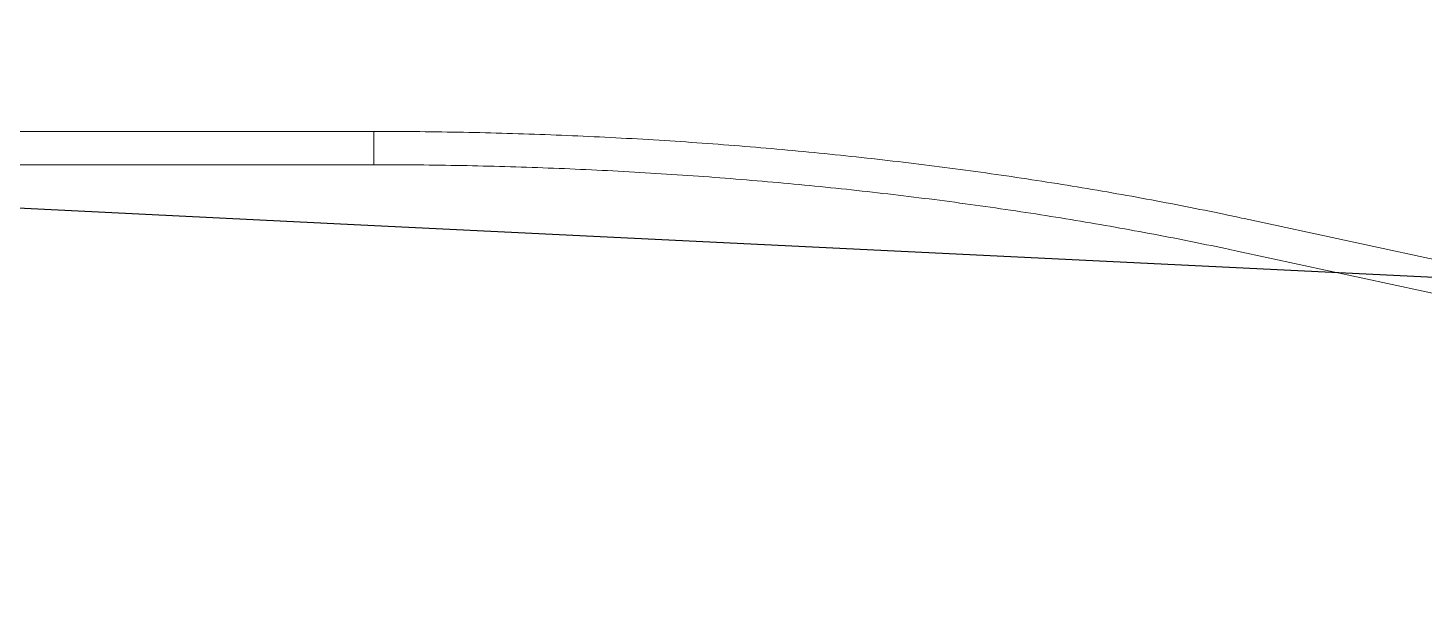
# Model space of a CAD drawing. Header units: millimetres. Extents: x 1587714 to 3094800, y -694377 to -413614.
# Drawn here: x 2354954 to 2355356.7, y -549566.1 to -549399.6 of the extents above; entities that cross this region are included whole.
import ezdxf

# ---------------------------------------------------------------- set-up
doc = ezdxf.new("R2010")
doc.units = ezdxf.units.MM

# ---------------------------------------------------------------- blocks, each defined once
blk = doc.blocks.new('poste RT1 vista lateral')
at = {"color": 7, "linetype": 'Continuous', "lineweight": 15}
for p, q in [((589.7199, 9316.1175), (22.8414, 9316.1175)), ((42.9239, 9306.5169), (589.7199, 9306.5169)), ((1019.5044, 9252.4362), (840.7318, 9290.9884)), ((838.708, 9281.6041), (1017.0414, 9243.1464))]:
    blk.add_line(p, q, dxfattribs=at)
at = {"color": 8, "linetype": 'Continuous', "lineweight": 15}
blk.add_line((589.7199, 9316.1175), (589.7199, 9306.5169), dxfattribs=at)
at = {"color": 7, "linetype": 'Continuous', "lineweight": 15}
for points, knots in [([(840.7317, 9290.9882), (838.8083, 9291.3992), (833.2287, 9292.5915), (823.875, 9294.4859), (812.6281, 9296.6344), (801.2408, 9298.6767), (789.7222, 9300.6096), (778.0792, 9302.4346), (766.319, 9304.1481), (754.449, 9305.7518), (742.4765, 9307.2422), (730.4089, 9308.6205), (718.2539, 9309.8855), (706.0187, 9311.0346), (693.7111, 9312.0682), (681.339, 9312.9873), (668.9096, 9313.7879), (656.4311, 9314.473), (643.911, 9315.0403), (631.3572, 9315.4907), (618.7774, 9315.8227), (606.1796, 9316.0355), (596.4905, 9316.1111), (591.0036, 9316.1163), (589.7199, 9316.1175)], [0, 0, 0, 0, 0.02527099, 0.07330786, 0.12133987, 0.16936741, 0.21738912, 0.26540726, 0.31342027, 0.36143039, 0.40943657, 0.45743966, 0.5054403, 0.55343781, 0.60143316, 0.64942664, 0.69741796, 0.74540813, 0.79339686, 0.84138462, 0.88937134, 0.93735763, 0.9853434, 1, 1, 1, 1]), ([(589.7199, 9306.5169), (591.9166, 9306.5136), (598.2883, 9306.5041), (608.8328, 9306.3994), (621.343, 9306.1618), (633.833, 9305.8059), (646.2948, 9305.3327), (658.7203, 9304.7434), (671.1017, 9304.0377), (683.431, 9303.2154), (695.7002, 9302.2778), (707.9016, 9301.226), (720.0272, 9300.0594), (732.0693, 9298.7794), (744.0202, 9297.387), (755.8721, 9295.8825), (767.6177, 9294.2695), (779.249, 9292.5444), (790.759, 9290.7124), (802.1399, 9288.7733), (813.3849, 9286.7288), (824.4849, 9284.5781), (832.8985, 9282.8499), (837.6098, 9281.8396), (838.708, 9281.6041)], [0, 0, 0, 0, 0.025267062, 0.073290167, 0.12131375, 0.16933696, 0.217359425, 0.265381043, 0.313401308, 0.361420331, 0.409437931, 0.45745331, 0.505466659, 0.553477629, 0.601486022, 0.649491229, 0.697492942, 0.74549149, 0.793486048, 0.841476349, 0.889461614, 0.937442487, 0.985417896, 1, 1, 1, 1])]:
    blk.add_open_spline(points, degree=3, knots=knots, dxfattribs=at)

msp = doc.modelspace()

# ---------------------------------------------------------------- linework, layer by layer
at = {"color": 4}
msp.add_arc((2371693.7637, -211246.9921), 338618.7241, 267.083396718, 275.551745798, dxfattribs=at)
at = {"color": 5}
msp.add_arc((2377763.839, -149359.7429), 401031.0256, 266.669529291, 273.81772373, dxfattribs=at)

# ---------------------------------------------------------------- block references
msp.add_blockref('poste RT1 vista lateral', (2354464.0477, -558745.6049))

doc.saveas('drawing.dxf')
